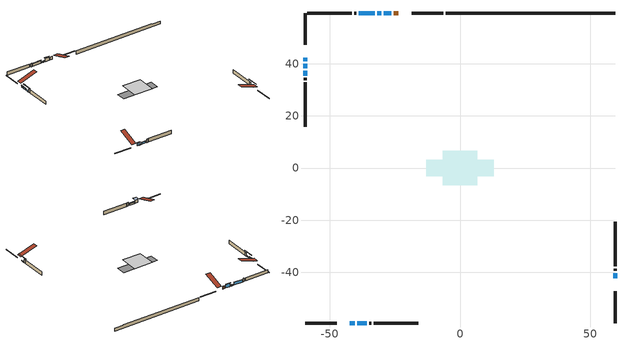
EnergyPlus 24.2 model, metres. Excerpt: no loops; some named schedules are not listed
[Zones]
conditioned space
 floor adiabatic (AdiabaticFloorConstruction): -6.66,-6.66 -6.66,6.66 6.66,6.66 6.66,-6.66 z1.22
 floor foundation (Slab1 construction): -13.01,-3.22 -13.01,3.22 13.01,3.22 13.01,-3.22 z-1.22
 wall outside (RimJoist1 construction): -6.37,59.49 -18.54,59.49 / -59.49,-59.49 -47.31,-59.49 / -59.49,59.49 -59.49,47.31 / 59.49,-59.49 59.49,-47.31 z1.22:1.52
 wall outside (AdiabaticWallConstruction 1): -23.63,59.49 -25.37,59.49 z1.22:3.25
 wall outside (AdiabaticWallConstruction): -26.3,59.49 -29.34,59.49 z1.22:3.66; -42.22,-59.49 -40.39,-59.49 z1.22:3.35; -59.49,42.22 -59.49,41 / -59.49,40.07 -59.49,38.24 z1.22:2.14; 59.49,-42.22 59.49,-40.39 / -59.49,37.32 -59.49,35.48 / -30.27,59.49 -31.8,59.49 z1.22:1.83; -32.73,59.49 -38.82,59.49 z1.22:3.05; -39.46,-59.49 -35.8,-59.49 z1.22:2.44
 wall outside (Wall1 construction): -39.75,59.49 -40.54,59.49 / -34.88,-59.49 -34.09,-59.49 / -59.49,34.56 -59.49,33.77 / 59.49,-39.46 59.49,-38.67 z1.22:3.66
 wall outside (Wall2 construction): -41.47,59.49 -58.56,59.49 / -33.16,-59.49 -16.07,-59.49 / -59.49,32.84 -59.49,15.75 / 59.49,-37.75 59.49,-20.66 z1.22:3.66
 wall foundation (FoundationWall1 construction): -5.44,59.49,-1.22 -5.44,59.49,1.22 52.99,59.49,1.22 52.99,59.49,0.88 59.49,59.49,0.88 59.49,59.49,-1.22
 window (WindowConstruction): -26.3,59.49 -29.34,59.49 z1.22:3.66
 window (WindowConstruction 4): -42.22,-59.49 -40.39,-59.49 z1.22:3.35
 window (WindowConstruction 5): -59.49,42.22 -59.49,41 z1.22:2.13
 window (WindowConstruction 6): -59.49,40.07 -59.49,38.24 z1.22:2.13
 window (WindowConstruction 7): 59.49,-42.22 59.49,-40.39 z1.22:1.83
 window (WindowConstruction 8): -59.49,37.31 -59.49,35.49 z1.22:1.83
 window (WindowConstruction 1): -30.27,59.49 -31.8,59.49 z1.22:1.83
 window (WindowConstruction 2): -32.73,59.49 -38.82,59.49 z1.22:3.05
 window (WindowConstruction 3): -39.46,-59.49 -35.8,-59.49 z1.22:2.44
 door (Door): -23.63,59.49 -25.37,59.49 z1.22:3.25
 ceiling adiabatic (AdiabaticFloorConstruction): 6.66,-6.66 6.66,6.66 -6.66,6.66 -6.66,-6.66 z1.22
 roof outside (Roof1 construction): -22.7,59.49,3.66 -22.7,47.21,7.75 -19.47,47.21,7.75 -19.47,59.49,3.66; -43.15,-59.49,3.66 -43.15,-47.21,7.75 -46.39,-47.21,7.75 -46.39,-59.49,3.66; -59.49,43.15,3.66 -47.21,43.15,7.75 -47.21,46.39,7.75 -59.49,46.39,3.66; 59.49,-43.15,3.66 47.21,-43.15,7.75 47.21,-46.39,7.75 59.49,-46.39,3.66
shading: -29.64,59.49 -26,59.49 -26,59.79 -29.64,59.79 z3.96; -40.09,-59.49 -42.52,-59.49 -42.52,-61.93 -40.09,-61.93 z3.65; -59.49,40.7 -59.49,42.52 -59.79,42.52 -59.79,40.7 z2.43; -59.49,37.94 -59.49,40.37 -59.79,40.37 -59.79,37.94 z2.43; 59.49,-37.34 59.49,-45.27 59.79,-45.27 59.79,-37.34 z4.88; -59.49,32.75 -59.49,40.05 -59.79,40.05 -59.79,32.75 z4.57; -32.1,59.49 -29.97,59.49 -29.97,59.79 -32.1,59.79 z2.13; -39.12,59.49 -32.43,59.49 -32.43,59.79 -39.12,59.79 z3.35; -35.51,-59.49 -39.76,-59.49 -39.76,-59.79 -35.51,-59.79 z2.74
[Building]
Building 1: Terrain=Suburbs
[Site:Location]
Toronto City Centre_ON: Latitude {deg}=43.63; Longitude {deg}=-79.39; Time Zone {hr}=-5; Elevation {m}=77; Keep Site Location Information=Yes
[Site:GroundTemperature:Shallow]
5.01852, 3.26908, 3.12898, 3.95918, 7.29196, 10.6092, 13.4851, 15.3069, 15.4617, 13.9799, 11.1774, 7.9619
[Site:WaterMainsTemperature]
Calculation Method=Schedule; Temperature Schedule=mains temperature schedule
[Material] Roughness=Rough; Thermal Absorptance=0.9
Name | Thickness {m} | Conductivity {W/m-K} | Density {kg/m3} | Specific Heat {J/kg-K} | Solar Absorptance | Visible Absorptance
asphalt or fiberglass shingles | 0.00635 | 0.162714 | 1121.4 | 1465.45 | 0.84 | 0.84
concrete 4.0 in. | 0.1016 | 1.803125 | 2242.8 | 837.4 | 0.7 | 0.7
concrete 8.0 in. | 0.2032 | 1.803125 | 2242.8 | 837.4 | 0.7 | 0.7
door material | 0.04445 | 0.188738 | 512.64 | 1214.23 | 0.7 | 0.7
floor covering | 0.0127 | 0.0433444 | 54.468 | 1339.84 | 0.6 | 0.6
floor rigid ins; wall rigid ins | 0.512978 | 0.029427 | 32.04 | 1214.23 | 0.7 | 0.7
floor stud and cavity | 0.1397 | 1.75129 | 37.0049 | 1207.88 | 0.7 | 0.7
furniture material conditioned space 1 | 0.1524 | 0.115458 | 640.8 | 1214.23 | 0.6 | 0.6
gypsum board | 0.0127 | 0.160291 | 801 | 837.4 | 0.6 | 0.6
osb sheathing 0.5 in. | 0.0127 | 0.115458 | 512.64 | 1214.23 | 0.7 | 0.7
osb sheathing 0.75 in. | 0.01905 | 0.115458 | 512.64 | 1214.23 | 0.7 | 0.7
osb sheathing 2.0 in. | 0.0508 | 0.115458 | 512.64 | 1214.23 | 0.7 | 0.7
rim joist stud and cavity | 0.0508 | 0.747799 | 125.044 | 1163.47 | 0.6 | 0.6
roof stud and cavity | 0.0889 | 3.8783 | 78.34581 | 1123.46 | 0.7 | 0.7
wall stud and cavity | 0.1397 | 0.0879583 | 139.0536 | 1170.24 | 0.7 | 0.7
wall stud and cavity 1 | 0.1397 | 0.0813726 | 139.0536 | 1170.24 | 0.7 | 0.7
wall stud and cavity 2 | 0.0889 | 0.380278 | 52.3479 | 1209.89 | 0.7 | 0.7
wall stud and cavity 3 | 0.0889 | 0.391764 | 83.0341 | 1211.67 | 0.7 | 0.7
wood siding | 0.0254 | 0.102417 | 544.68 | 1172.36 | 0.4 | 0.4
wood siding 1; wood siding 2; wood siding 3 | 0.0254 | 0.102417 | 544.68 | 1172.36 | 0.7 | 0.7
[WindowMaterial:SimpleGlazingSystem]
Name | U-Factor {W/m2-K} | Solar Heat Gain Coefficient
WindowMaterial | 3.296079 | 0.7
WindowMaterial 1 | 3.308 | 0.63
WindowMaterial 2 | 3.24668 | 0.58
WindowMaterial 3 | 3.30119 | 0.67
WindowMaterial 4 | 3.30232 | 0.67
WindowMaterial 5 | 3.30346 | 0.65
WindowMaterial 6 | 3.304596 | 0.64
WindowMaterial 7 | 3.30687 | 0.61
[Construction]
AdiabaticFloorConstruction: floor stud and cavity, floor rigid ins, osb sheathing 0.75 in., floor covering
AdiabaticWallConstruction: wood siding 2, wall rigid ins, wall stud and cavity 2, gypsum board
AdiabaticWallConstruction 1: wood siding 3, wall rigid ins, wall stud and cavity 2, gypsum board
Door: door material
FoundationWall1 construction: concrete 8.0 in.
furniture construction conditioned space 1: furniture material conditioned space 1
PartitionWallConstruction: gypsum board, wall stud and cavity 3, gypsum board
RimJoist1 construction: wood siding 1, osb sheathing 2.0 in., rim joist stud and cavity
Roof1 construction: asphalt or fiberglass shingles, osb sheathing 0.5 in., roof stud and cavity, gypsum board
Slab1 construction: concrete 4.0 in.
Wall1 construction: wood siding, osb sheathing 0.5 in., wall stud and cavity, gypsum board
Wall2 construction: wood siding, osb sheathing 0.5 in., wall stud and cavity 1, gypsum board
WindowConstruction: WindowMaterial
WindowConstruction 1: WindowMaterial 1
WindowConstruction 2: WindowMaterial 2
WindowConstruction 3: WindowMaterial 3
WindowConstruction 4: WindowMaterial 4
WindowConstruction 5: WindowMaterial 5
WindowConstruction 6: WindowMaterial 6
WindowConstruction 7; WindowConstruction 8: WindowMaterial 7
[Zone]
conditioned space: Multiplier=1; Volume {m3}=949.5; Part of Total Floor Area=Yes
[Space]
conditioned space 1: Zone=conditioned space; Volume {m3}=949.5
[SurfaceProperty:ExposedFoundationPerimeter]
Slab1: Exposed Perimeter Calculation Method=TotalExposedPerimeter; Total Exposed Perimeter {m}=64.923
[InternalMass] Zone or ZoneList=conditioned space; Space or SpaceList=conditioned space 1
Name | Construction | Surface Area {m2}
furniture mass conditioned space 1 | furniture construction conditioned space 1 | 138
partition wall mass | PartitionWallConstruction | 345
[Lights]
interior lighting: Zone or ZoneList or Space or SpaceList=conditioned space 1; Schedule=interior lighting schedule; Design Level Calculation Method=LightingLevel; Lighting Level {W}=343.2; Return Air Fraction=0; Fraction Radiant=0.6; Fraction Visible=0.2; Fraction Replaceable=1
[People]
occupants: Zone or ZoneList or Space or SpaceList=conditioned space 1; Number of People Schedule=occupants schedule; Number of People Calculation Method=People; Number of People=3; Fraction Radiant=0.314171; Sensible Heat Fraction=0.56303; Activity Level Schedule=occupants activity schedule; Carbon Dioxide Generation Rate {m3/s-W}=0; Enable ASHRAE 55 Comfort Warnings=No; Mean Radiant Temperature Calculation Type=EnclosureAveraged
[ElectricEquipment] Zone or ZoneList or Space or SpaceList=conditioned space 1; Design Level Calculation Method=EquipmentLevel
Name | Schedule | Design Level {W} | Fraction Latent | Fraction Radiant | Fraction Lost
clothes dryer | clothes dryer schedule | 140.772 | 0.015 | 0.081 | 0.85
clothes washer | clothes washer schedule | 32.1985 | 0.03 | 0.162 | 0.7
cooking range | cooking range schedule | 215.147 | 0.08 | 0.432 | 0.2
dishwasher | dishwasher schedule | 66.8632 | 0.3 | 0.18 | 0.4
fridge | fridge schedule | 72.9452 | 0 | 0.6 | 0
mech vent house fan | mech vent house fan schedule | 0 | 0 | 0 | 1
mech vent house fan cfis | mech vent house fan cfis schedule | 0 | 0 | 0 | 0
misc plug loads | misc plug loads schedule | 494.7 | 0.045 | 0.513 | 0.1
whole house fan | Always On Discrete | 0 | 0 | 0 | 1
[OtherEquipment] Zone or ZoneList or Space or SpaceList=conditioned space 1; Design Level Calculation Method=EquipmentLevel
Name | Fuel Type | Schedule | Design Level {W} | Fraction Latent | Fraction Radiant | Fraction Lost
clothes dryer 1 | Electricity | clothes dryer schedule | 0 | 0.015 | 0.081 | 0.85
cooking range 1 | Electricity | cooking range schedule | 0 | 0.08 | 0.432 | 0.2
general water use latent | None | general water use schedule | 62.594 | 1 | 0 | 0
general water use sensible | None | general water use schedule | -61.6891 | 0 | 0.6 | 0
mech vent house fan latent load | None | Always On Discrete | 0 | 1 | 0 | 0
mech vent house fan sensible load | None | Always On Discrete | 0 | 0 | 0 | 0
water heater energy adjustment1 | Electricity | Always On Discrete | 0.01 | 0 | 0 | 1
[ZoneInfiltration:DesignFlowRate] Zone or ZoneList or Space or SpaceList=conditioned space 1; Schedule=Always On Discrete; Design Flow Rate Calculation Method=Flow/Zone; Design Flow Rate {m3/s}=0
infil flow; natural vent flow; whole house fan flow
[Foundation:Kiva]
Foundation Kiva 1: Initial Indoor Air Temperature {C}=18; Wall Height Above Grade {m}=1.21999; Wall Depth Below Slab {m}=0.2032
[Foundation:Kiva:Settings]
Soil Conductivity {W/m-K}=0.849921; Soil Density {kg/m3}=1842.3; Soil Specific Heat {J/kg-K}=418.7; Ground Solar Absorptivity=0.9; Ground Thermal Absorptivity=0.9; Ground Surface Roughness {m}=0.03; Far-Field Width {m}=40; Deep-Ground Boundary Condition=ZeroFlux; Deep-Ground Depth {m}=40; Minimum Cell Dimension {m}=0.2; Maximum Cell Growth Coefficient=3; Simulation Timestep=Timestep
[Exterior:Lights]
exterior lighting: Schedule=exterior lighting schedule; Design Level {W}=75.6
[Schedule:Day:Interval]
interior lighting schedule day: No, 01:00, 0.108182, 04:00, 0.0901515, 05:00, 0.0991667, 06:00, 0.162273, 07:00, 0.270455, 08:00, 0.342576, 10:00, 0.369621, 11:00, 0.351591, 12:00, 0.333561, 13:00, 0.324545, 14:00, 0.31553, 15:00, 0.333561, 16:00, 0.369621, 17:00, 0.450758, 18:00, 0.585985, 19:00, 0.775303, 20:00, 0.955606, 21:00, 0.991667, 22:00, 0.712197, 23:00, 0.360606, 24:00, 0.162273
interior lighting schedule day 1: No, 01:00, 0.100909, 04:00, 0.0840909, 05:00, 0.0925, 06:00, 0.151364, 07:00, 0.252273, 08:00, 0.319545, 10:00, 0.344773, 11:00, 0.327955, 12:00, 0.311136, 13:00, 0.302727, 14:00, 0.294318, 15:00, 0.311136, 16:00, 0.344773, 17:00, 0.420455, 18:00, 0.546591, 19:00, 0.723182, 20:00, 0.891364, 21:00, 0.925, 22:00, 0.664318, 23:00, 0.336364, 24:00, 0.151364
interior lighting schedule day 2: No, 01:00, 0.0927273, 04:00, 0.0772727, 05:00, 0.085, 06:00, 0.139091, 07:00, 0.231818, 08:00, 0.293636, 10:00, 0.316818, 11:00, 0.301364, 12:00, 0.285909, 13:00, 0.278182, 14:00, 0.270455, 15:00, 0.285909, 16:00, 0.316818, 17:00, 0.386364, 18:00, 0.502273, 19:00, 0.664545, 20:00, 0.819091, 21:00, 0.85, 22:00, 0.610455, 23:00, 0.309091, 24:00, 0.139091
interior lighting schedule day 3: No, 01:00, 0.0845455, 04:00, 0.0704545, 05:00, 0.0775, 06:00, 0.126818, 07:00, 0.211364, 08:00, 0.267727, 10:00, 0.288864, 11:00, 0.274773, 12:00, 0.260682, 13:00, 0.253636, 14:00, 0.246591, 15:00, 0.260682, 16:00, 0.288864, 17:00, 0.352273, 18:00, 0.457955, 19:00, 0.605909, 20:00, 0.746818, 21:00, 0.775, 22:00, 0.556591, 23:00, 0.281818, 24:00, 0.126818
interior lighting schedule day 4: No, 01:00, 0.0763636, 04:00, 0.0636364, 05:00, 0.07, 06:00, 0.114545, 07:00, 0.190909, 08:00, 0.241818, 10:00, 0.260909, 11:00, 0.248182, 12:00, 0.235455, 13:00, 0.229091, 14:00, 0.222727, 15:00, 0.235455, 16:00, 0.260909, 17:00, 0.318182, 18:00, 0.413636, 19:00, 0.547273, 20:00, 0.674545, 21:00, 0.7, 22:00, 0.502727, 23:00, 0.254545, 24:00, 0.114545
interior lighting schedule day 5: No, 01:00, 0.0727273, 04:00, 0.0606061, 05:00, 0.0666667, 06:00, 0.109091, 07:00, 0.181818, 08:00, 0.230303, 10:00, 0.248485, 11:00, 0.236364, 12:00, 0.224242, 13:00, 0.218182, 14:00, 0.212121, 15:00, 0.224242, 16:00, 0.248485, 17:00, 0.30303, 18:00, 0.393939, 19:00, 0.521212, 20:00, 0.642424, 21:00, 0.666667, 22:00, 0.478788, 23:00, 0.242424, 24:00, 0.109091
interior lighting schedule default day: No, 24:00, 0
[Schedule:Week:Daily]
interior lighting schedule Week Rule - Jan1-Jan27: interior lighting schedule day, interior lighting schedule day, interior lighting schedule day, interior lighting schedule day, interior lighting schedule day, interior lighting schedule day, interior lighting schedule day, interior lighting schedule default day, interior lighting schedule default day, interior lighting schedule default day, interior lighting schedule default day, interior lighting schedule default day
interior lighting schedule Week Rule - Jan28-Feb3: interior lighting schedule day, interior lighting schedule day, interior lighting schedule day, interior lighting schedule day, interior lighting schedule day 1, interior lighting schedule day 1, interior lighting schedule day 1, interior lighting schedule default day, interior lighting schedule default day, interior lighting schedule default day, interior lighting schedule default day, interior lighting schedule default day
interior lighting schedule Week Rule - Feb4-Feb24: interior lighting schedule day 1, interior lighting schedule day 1, interior lighting schedule day 1, interior lighting schedule day 1, interior lighting schedule day 1, interior lighting schedule day 1, interior lighting schedule day 1, interior lighting schedule default day, interior lighting schedule default day, interior lighting schedule default day, interior lighting schedule default day, interior lighting schedule default day
interior lighting schedule Week Rule - Feb25-Mar3: interior lighting schedule day 1, interior lighting schedule day 1, interior lighting schedule day 1, interior lighting schedule day 1, interior lighting schedule day 2, interior lighting schedule day 2, interior lighting schedule day 2, interior lighting schedule default day, interior lighting schedule default day, interior lighting schedule default day, interior lighting schedule default day, interior lighting schedule default day
interior lighting schedule Week Rule - Mar4-Mar31: interior lighting schedule day 2, interior lighting schedule day 2, interior lighting schedule day 2, interior lighting schedule day 2, interior lighting schedule day 2, interior lighting schedule day 2, interior lighting schedule day 2, interior lighting schedule default day, interior lighting schedule default day, interior lighting schedule default day, interior lighting schedule default day, interior lighting schedule default day
interior lighting schedule Week Rule - Apr1-Apr28: interior lighting schedule day 3, interior lighting schedule day 3, interior lighting schedule day 3, interior lighting schedule day 3, interior lighting schedule day 3, interior lighting schedule day 3, interior lighting schedule day 3, interior lighting schedule default day, interior lighting schedule default day, interior lighting schedule default day, interior lighting schedule default day, interior lighting schedule default day
interior lighting schedule Week Rule - Apr29-May5: interior lighting schedule day 3, interior lighting schedule day 3, interior lighting schedule day 4, interior lighting schedule day 4, interior lighting schedule day 4, interior lighting schedule day 4, interior lighting schedule day 4, interior lighting schedule default day, interior lighting schedule default day, interior lighting schedule default day, interior lighting schedule default day, interior lighting schedule default day
interior lighting schedule Week Rule - May6-May26: interior lighting schedule day 4, interior lighting schedule day 4, interior lighting schedule day 4, interior lighting schedule day 4, interior lighting schedule day 4, interior lighting schedule day 4, interior lighting schedule day 4, interior lighting schedule default day, interior lighting schedule default day, interior lighting schedule default day, interior lighting schedule default day, interior lighting schedule default day
interior lighting schedule Week Rule - May27-Jun2: interior lighting schedule day 4, interior lighting schedule day 4, interior lighting schedule day 4, interior lighting schedule day 4, interior lighting schedule day 4, interior lighting schedule day 5, interior lighting schedule day 5, interior lighting schedule default day, interior lighting schedule default day, interior lighting schedule default day, interior lighting schedule default day, interior lighting schedule default day
interior lighting schedule Week Rule - Jun3-Jun30: interior lighting schedule day 5, interior lighting schedule day 5, interior lighting schedule day 5, interior lighting schedule day 5, interior lighting schedule day 5, interior lighting schedule day 5, interior lighting schedule day 5, interior lighting schedule default day, interior lighting schedule default day, interior lighting schedule default day, interior lighting schedule default day, interior lighting schedule default day
interior lighting schedule Week Rule - Jul1-Jul28: interior lighting schedule day 6, interior lighting schedule day 6, interior lighting schedule day 6, interior lighting schedule day 6, interior lighting schedule day 6, interior lighting schedule day 6, interior lighting schedule day 6, interior lighting schedule default day, interior lighting schedule default day, interior lighting schedule default day, interior lighting schedule default day, interior lighting schedule default day
interior lighting schedule Week Rule - Jul29-Aug4: interior lighting schedule day 6, interior lighting schedule day 6, interior lighting schedule day 6, interior lighting schedule day 7, interior lighting schedule day 7, interior lighting schedule day 7, interior lighting schedule day 7, interior lighting schedule default day, interior lighting schedule default day, interior lighting schedule default day, interior lighting schedule default day, interior lighting schedule default day
interior lighting schedule Week Rule - Aug5-Aug25: interior lighting schedule day 7, interior lighting schedule day 7, interior lighting schedule day 7, interior lighting schedule day 7, interior lighting schedule day 7, interior lighting schedule day 7, interior lighting schedule day 7, interior lighting schedule default day, interior lighting schedule default day, interior lighting schedule default day, interior lighting schedule default day, interior lighting schedule default day
interior lighting schedule Week Rule - Aug26-Sep1: interior lighting schedule day 7, interior lighting schedule day 7, interior lighting schedule day 7, interior lighting schedule day 7, interior lighting schedule day 7, interior lighting schedule day 7, interior lighting schedule day 8, interior lighting schedule default day, interior lighting schedule default day, interior lighting schedule default day, interior lighting schedule default day, interior lighting schedule default day
interior lighting schedule Week Rule - Sep2-Sep29: interior lighting schedule day 8, interior lighting schedule day 8, interior lighting schedule day 8, interior lighting schedule day 8, interior lighting schedule day 8, interior lighting schedule day 8, interior lighting schedule day 8, interior lighting schedule default day, interior lighting schedule default day, interior lighting schedule default day, interior lighting schedule default day, interior lighting schedule default day
interior lighting schedule Week Rule - Sep30-Oct6: interior lighting schedule day 8, interior lighting schedule day 9, interior lighting schedule day 9, interior lighting schedule day 9, interior lighting schedule day 9, interior lighting schedule day 9, interior lighting schedule day 9, interior lighting schedule default day, interior lighting schedule default day, interior lighting schedule default day, interior lighting schedule default day, interior lighting schedule default day
interior lighting schedule Week Rule - Oct7-Oct27: interior lighting schedule day 9, interior lighting schedule day 9, interior lighting schedule day 9, interior lighting schedule day 9, interior lighting schedule day 9, interior lighting schedule day 9, interior lighting schedule day 9, interior lighting schedule default day, interior lighting schedule default day, interior lighting schedule default day, interior lighting schedule default day, interior lighting schedule default day
interior lighting schedule Week Rule - Oct28-Nov3: interior lighting schedule day 9, interior lighting schedule day 9, interior lighting schedule day 9, interior lighting schedule day 9, interior lighting schedule day 10, interior lighting schedule day 10, interior lighting schedule day 10, interior lighting schedule default day, interior lighting schedule default day, interior lighting schedule default day, interior lighting schedule default day, interior lighting schedule default day
interior lighting schedule Week Rule - Nov4-Nov24: interior lighting schedule day 10, interior lighting schedule day 10, interior lighting schedule day 10, interior lighting schedule day 10, interior lighting schedule day 10, interior lighting schedule day 10, interior lighting schedule day 10, interior lighting schedule default day, interior lighting schedule default day, interior lighting schedule default day, interior lighting schedule default day, interior lighting schedule default day
interior lighting schedule Week Rule - Nov25-Dec1: interior lighting schedule day 10, interior lighting schedule day 10, interior lighting schedule day 10, interior lighting schedule day 10, interior lighting schedule day 10, interior lighting schedule day 10, interior lighting schedule day 11, interior lighting schedule default day, interior lighting schedule default day, interior lighting schedule default day, interior lighting schedule default day, interior lighting schedule default day
interior lighting schedule Week Rule - Dec2-Dec31: interior lighting schedule day 11, interior lighting schedule day 11, interior lighting schedule day 11, interior lighting schedule day 11, interior lighting schedule day 11, interior lighting schedule day 11, interior lighting schedule day 11, interior lighting schedule default day, interior lighting schedule default day, interior lighting schedule default day, interior lighting schedule default day, interior lighting schedule default day
occupants schedule Week Rule - Jan1-Dec31: occupants schedule day, occupants schedule day, occupants schedule day, occupants schedule day, occupants schedule day, occupants schedule day, occupants schedule day, occupants schedule default day, occupants schedule default day, occupants schedule default day, occupants schedule default day, occupants schedule default day
clothes dryer schedule Week Rule - Jan1-Dec31: clothes dryer schedule day, clothes dryer schedule day, clothes dryer schedule day, clothes dryer schedule day, clothes dryer schedule day, clothes dryer schedule day, clothes dryer schedule day, clothes dryer schedule default day, clothes dryer schedule default day, clothes dryer schedule default day, clothes dryer schedule default day, clothes dryer schedule default day
clothes washer schedule Week Rule - Jan1-Dec31: clothes washer schedule day, clothes washer schedule day, clothes washer schedule day, clothes washer schedule day, clothes washer schedule day, clothes washer schedule day, clothes washer schedule day, clothes washer schedule default day, clothes washer schedule default day, clothes washer schedule default day, clothes washer schedule default day, clothes washer schedule default day
cooking range schedule Week Rule - Jan1-Dec31: cooking range schedule day, cooking range schedule day, cooking range schedule day, cooking range schedule day, cooking range schedule day, cooking range schedule day, cooking range schedule day, cooking range schedule default day, cooking range schedule default day, cooking range schedule default day, cooking range schedule default day, cooking range schedule default day
dishwasher schedule Week Rule - Jan1-Dec31: dishwasher schedule day, dishwasher schedule day, dishwasher schedule day, dishwasher schedule day, dishwasher schedule day, dishwasher schedule day, dishwasher schedule day, dishwasher schedule default day, dishwasher schedule default day, dishwasher schedule default day, dishwasher schedule default day, dishwasher schedule default day
misc plug loads schedule Week Rule - Jan1-Dec31: misc plug loads schedule day, misc plug loads schedule day, misc plug loads schedule day, misc plug loads schedule day, misc plug loads schedule day, misc plug loads schedule day, misc plug loads schedule day, misc plug loads schedule default day, misc plug loads schedule default day, misc plug loads schedule default day, misc plug loads schedule default day, misc plug loads schedule default day
general water use schedule Week Rule - Jan1-Dec31: general water use schedule day, general water use schedule day, general water use schedule day, general water use schedule day, general water use schedule day, general water use schedule day, general water use schedule day, general water use schedule default day, general water use schedule default day, general water use schedule default day, general water use schedule default day, general water use schedule default day
exterior lighting schedule Week Rule - Jan1-Jan27: exterior lighting schedule day, exterior lighting schedule day, exterior lighting schedule day, exterior lighting schedule day, exterior lighting schedule day, exterior lighting schedule day, exterior lighting schedule day, exterior lighting schedule default day, exterior lighting schedule default day, exterior lighting schedule default day, exterior lighting schedule default day, exterior lighting schedule default day
exterior lighting schedule Week Rule - Jan28-Feb3: exterior lighting schedule day, exterior lighting schedule day, exterior lighting schedule day, exterior lighting schedule day, exterior lighting schedule day 1, exterior lighting schedule day 1, exterior lighting schedule day 1, exterior lighting schedule default day, exterior lighting schedule default day, exterior lighting schedule default day, exterior lighting schedule default day, exterior lighting schedule default day
exterior lighting schedule Week Rule - Feb4-Feb24: exterior lighting schedule day 1, exterior lighting schedule day 1, exterior lighting schedule day 1, exterior lighting schedule day 1, exterior lighting schedule day 1, exterior lighting schedule day 1, exterior lighting schedule day 1, exterior lighting schedule default day, exterior lighting schedule default day, exterior lighting schedule default day, exterior lighting schedule default day, exterior lighting schedule default day
exterior lighting schedule Week Rule - Feb25-Mar3: exterior lighting schedule day 1, exterior lighting schedule day 1, exterior lighting schedule day 1, exterior lighting schedule day 1, exterior lighting schedule day 2, exterior lighting schedule day 2, exterior lighting schedule day 2, exterior lighting schedule default day, exterior lighting schedule default day, exterior lighting schedule default day, exterior lighting schedule default day, exterior lighting schedule default day
exterior lighting schedule Week Rule - Mar4-Mar31: exterior lighting schedule day 2, exterior lighting schedule day 2, exterior lighting schedule day 2, exterior lighting schedule day 2, exterior lighting schedule day 2, exterior lighting schedule day 2, exterior lighting schedule day 2, exterior lighting schedule default day, exterior lighting schedule default day, exterior lighting schedule default day, exterior lighting schedule default day, exterior lighting schedule default day
exterior lighting schedule Week Rule - Apr1-Apr28: exterior lighting schedule day 3, exterior lighting schedule day 3, exterior lighting schedule day 3, exterior lighting schedule day 3, exterior lighting schedule day 3, exterior lighting schedule day 3, exterior lighting schedule day 3, exterior lighting schedule default day, exterior lighting schedule default day, exterior lighting schedule default day, exterior lighting schedule default day, exterior lighting schedule default day
exterior lighting schedule Week Rule - Apr29-May5: exterior lighting schedule day 3, exterior lighting schedule day 3, exterior lighting schedule day 4, exterior lighting schedule day 4, exterior lighting schedule day 4, exterior lighting schedule day 4, exterior lighting schedule day 4, exterior lighting schedule default day, exterior lighting schedule default day, exterior lighting schedule default day, exterior lighting schedule default day, exterior lighting schedule default day
exterior lighting schedule Week Rule - May6-May26: exterior lighting schedule day 4, exterior lighting schedule day 4, exterior lighting schedule day 4, exterior lighting schedule day 4, exterior lighting schedule day 4, exterior lighting schedule day 4, exterior lighting schedule day 4, exterior lighting schedule default day, exterior lighting schedule default day, exterior lighting schedule default day, exterior lighting schedule default day, exterior lighting schedule default day
exterior lighting schedule Week Rule - May27-Jun2: exterior lighting schedule day 4, exterior lighting schedule day 4, exterior lighting schedule day 4, exterior lighting schedule day 4, exterior lighting schedule day 4, exterior lighting schedule day 5, exterior lighting schedule day 5, exterior lighting schedule default day, exterior lighting schedule default day, exterior lighting schedule default day, exterior lighting schedule default day, exterior lighting schedule default day
exterior lighting schedule Week Rule - Jun3-Jun30: exterior lighting schedule day 5, exterior lighting schedule day 5, exterior lighting schedule day 5, exterior lighting schedule day 5, exterior lighting schedule day 5, exterior lighting schedule day 5, exterior lighting schedule day 5, exterior lighting schedule default day, exterior lighting schedule default day, exterior lighting schedule default day, exterior lighting schedule default day, exterior lighting schedule default day
exterior lighting schedule Week Rule - Jul1-Jul28: exterior lighting schedule day 6, exterior lighting schedule day 6, exterior lighting schedule day 6, exterior lighting schedule day 6, exterior lighting schedule day 6, exterior lighting schedule day 6, exterior lighting schedule day 6, exterior lighting schedule default day, exterior lighting schedule default day, exterior lighting schedule default day, exterior lighting schedule default day, exterior lighting schedule default day
exterior lighting schedule Week Rule - Jul29-Aug4: exterior lighting schedule day 6, exterior lighting schedule day 6, exterior lighting schedule day 6, exterior lighting schedule day 7, exterior lighting schedule day 7, exterior lighting schedule day 7, exterior lighting schedule day 7, exterior lighting schedule default day, exterior lighting schedule default day, exterior lighting schedule default day, exterior lighting schedule default day, exterior lighting schedule default day
exterior lighting schedule Week Rule - Aug5-Aug25: exterior lighting schedule day 7, exterior lighting schedule day 7, exterior lighting schedule day 7, exterior lighting schedule day 7, exterior lighting schedule day 7, exterior lighting schedule day 7, exterior lighting schedule day 7, exterior lighting schedule default day, exterior lighting schedule default day, exterior lighting schedule default day, exterior lighting schedule default day, exterior lighting schedule default day
exterior lighting schedule Week Rule - Aug26-Sep1: exterior lighting schedule day 7, exterior lighting schedule day 7, exterior lighting schedule day 7, exterior lighting schedule day 7, exterior lighting schedule day 7, exterior lighting schedule day 7, exterior lighting schedule day 8, exterior lighting schedule default day, exterior lighting schedule default day, exterior lighting schedule default day, exterior lighting schedule default day, exterior lighting schedule default day
exterior lighting schedule Week Rule - Sep2-Sep29: exterior lighting schedule day 8, exterior lighting schedule day 8, exterior lighting schedule day 8, exterior lighting schedule day 8, exterior lighting schedule day 8, exterior lighting schedule day 8, exterior lighting schedule day 8, exterior lighting schedule default day, exterior lighting schedule default day, exterior lighting schedule default day, exterior lighting schedule default day, exterior lighting schedule default day
exterior lighting schedule Week Rule - Sep30-Oct6: exterior lighting schedule day 8, exterior lighting schedule day 9, exterior lighting schedule day 9, exterior lighting schedule day 9, exterior lighting schedule day 9, exterior lighting schedule day 9, exterior lighting schedule day 9, exterior lighting schedule default day, exterior lighting schedule default day, exterior lighting schedule default day, exterior lighting schedule default day, exterior lighting schedule default day
exterior lighting schedule Week Rule - Oct7-Oct27: exterior lighting schedule day 9, exterior lighting schedule day 9, exterior lighting schedule day 9, exterior lighting schedule day 9, exterior lighting schedule day 9, exterior lighting schedule day 9, exterior lighting schedule day 9, exterior lighting schedule default day, exterior lighting schedule default day, exterior lighting schedule default day, exterior lighting schedule default day, exterior lighting schedule default day
exterior lighting schedule Week Rule - Oct28-Nov3: exterior lighting schedule day 9, exterior lighting schedule day 9, exterior lighting schedule day 9, exterior lighting schedule day 9, exterior lighting schedule day 10, exterior lighting schedule day 10, exterior lighting schedule day 10, exterior lighting schedule default day, exterior lighting schedule default day, exterior lighting schedule default day, exterior lighting schedule default day, exterior lighting schedule default day
exterior lighting schedule Week Rule - Nov4-Nov24: exterior lighting schedule day 10, exterior lighting schedule day 10, exterior lighting schedule day 10, exterior lighting schedule day 10, exterior lighting schedule day 10, exterior lighting schedule day 10, exterior lighting schedule day 10, exterior lighting schedule default day, exterior lighting schedule default day, exterior lighting schedule default day, exterior lighting schedule default day, exterior lighting schedule default day
exterior lighting schedule Week Rule - Nov25-Dec1: exterior lighting schedule day 10, exterior lighting schedule day 10, exterior lighting schedule day 10, exterior lighting schedule day 10, exterior lighting schedule day 10, exterior lighting schedule day 10, exterior lighting schedule day 11, exterior lighting schedule default day, exterior lighting schedule default day, exterior lighting schedule default day, exterior lighting schedule default day, exterior lighting schedule default day
exterior lighting schedule Week Rule - Dec2-Dec31: exterior lighting schedule day 11, exterior lighting schedule day 11, exterior lighting schedule day 11, exterior lighting schedule day 11, exterior lighting schedule day 11, exterior lighting schedule day 11, exterior lighting schedule day 11, exterior lighting schedule default day, exterior lighting schedule default day, exterior lighting schedule default day, exterior lighting schedule default day, exterior lighting schedule default day
[Schedule:Year]
interior lighting schedule: interior lighting schedule Week Rule - Jan1-Jan27, 1, 1, 1, 27, interior lighting schedule Week Rule - Jan28-Feb3, 1, 28, 2, 3, interior lighting schedule Week Rule - Feb4-Feb24, 2, 4, 2, 24, interior lighting schedule Week Rule - Feb25-Mar3, 2, 25, 3, 3, interior lighting schedule Week Rule - Mar4-Mar31, 3, 4, 3, 31, interior lighting schedule Week Rule - Apr1-Apr28, 4, 1, 4, 28, interior lighting schedule Week Rule - Apr29-May5, 4, 29, 5, 5, interior lighting schedule Week Rule - May6-May26, 5, 6, 5, 26, interior lighting schedule Week Rule - May27-Jun2, 5, 27, 6, 2, interior lighting schedule Week Rule - Jun3-Jun30, 6, 3, 6, 30, interior lighting schedule Week Rule - Jul1-Jul28, 7, 1, 7, 28, interior lighting schedule Week Rule - Jul29-Aug4, 7, 29, 8, 4, interior lighting schedule Week Rule - Aug5-Aug25, 8, 5, 8, 25, interior lighting schedule Week Rule - Aug26-Sep1, 8, 26, 9, 1, interior lighting schedule Week Rule - Sep2-Sep29, 9, 2, 9, 29, interior lighting schedule Week Rule - Sep30-Oct6, 9, 30, 10, 6, interior lighting schedule Week Rule - Oct7-Oct27, 10, 7, 10, 27, interior lighting schedule Week Rule - Oct28-Nov3, 10, 28, 11, 3, interior lighting schedule Week Rule - Nov4-Nov24, 11, 4, 11, 24, interior lighting schedule Week Rule - Nov25-Dec1, 11, 25, 12, 1, interior lighting schedule Week Rule - Dec2-Dec31, 12, 2, 12, 31
occupants schedule: occupants schedule Week Rule - Jan1-Dec31, 1, 1, 12, 31
clothes dryer schedule: clothes dryer schedule Week Rule - Jan1-Dec31, 1, 1, 12, 31
clothes washer schedule: clothes washer schedule Week Rule - Jan1-Dec31, 1, 1, 12, 31
cooking range schedule: cooking range schedule Week Rule - Jan1-Dec31, 1, 1, 12, 31
dishwasher schedule: dishwasher schedule Week Rule - Jan1-Dec31, 1, 1, 12, 31
misc plug loads schedule: misc plug loads schedule Week Rule - Jan1-Dec31, 1, 1, 12, 31
general water use schedule: general water use schedule Week Rule - Jan1-Dec31, 1, 1, 12, 31
exterior lighting schedule: exterior lighting schedule Week Rule - Jan1-Jan27, 1, 1, 1, 27, exterior lighting schedule Week Rule - Jan28-Feb3, 1, 28, 2, 3, exterior lighting schedule Week Rule - Feb4-Feb24, 2, 4, 2, 24, exterior lighting schedule Week Rule - Feb25-Mar3, 2, 25, 3, 3, exterior lighting schedule Week Rule - Mar4-Mar31, 3, 4, 3, 31, exterior lighting schedule Week Rule - Apr1-Apr28, 4, 1, 4, 28, exterior lighting schedule Week Rule - Apr29-May5, 4, 29, 5, 5, exterior lighting schedule Week Rule - May6-May26, 5, 6, 5, 26, exterior lighting schedule Week Rule - May27-Jun2, 5, 27, 6, 2, exterior lighting schedule Week Rule - Jun3-Jun30, 6, 3, 6, 30, exterior lighting schedule Week Rule - Jul1-Jul28, 7, 1, 7, 28, exterior lighting schedule Week Rule - Jul29-Aug4, 7, 29, 8, 4, exterior lighting schedule Week Rule - Aug5-Aug25, 8, 5, 8, 25, exterior lighting schedule Week Rule - Aug26-Sep1, 8, 26, 9, 1, exterior lighting schedule Week Rule - Sep2-Sep29, 9, 2, 9, 29, exterior lighting schedule Week Rule - Sep30-Oct6, 9, 30, 10, 6, exterior lighting schedule Week Rule - Oct7-Oct27, 10, 7, 10, 27, exterior lighting schedule Week Rule - Oct28-Nov3, 10, 28, 11, 3, exterior lighting schedule Week Rule - Nov4-Nov24, 11, 4, 11, 24, exterior lighting schedule Week Rule - Nov25-Dec1, 11, 25, 12, 1, exterior lighting schedule Week Rule - Dec2-Dec31, 12, 2, 12, 31
[Schedule:Constant]
Name | Hourly Value
occupants activity schedule | 117.228
fridge schedule | 0
mech vent house fan schedule; mech vent house fan cfis schedule; Always On Discrete | 1
[Schedule:Compact]
mains temperature schedule: Through: 01/01, For: AllDays, Until: 24:00, 8.80333, Through: 01/02, For: AllDays, Until: 24:00, 8.74333, Through: 01/03, For: AllDays, Until: 24:00, 8.68389, Through: 01/04, For: AllDays, Until: 24:00, 8.62611, Through: 01/05, For: AllDays, Until: 24:00, 8.56944, Through: 01/06, For: AllDays, Until: 24:00, 8.51389, Through: 01/07, For: AllDays, Until: 24:00, 8.45944, Through: 01/08, For: AllDays, Until: 24:00, 8.40611, Through: 01/09, For: AllDays, Until: 24:00, 8.35389, Through: 01/10, For: AllDays, Until: 24:00, 8.30278, Through: 01/11, For: AllDays, Until: 24:00, 8.25333, Through: 01/12, For: AllDays, Until: 24:00, 8.205, Through: 01/13, For: AllDays, Until: 24:00, 8.15778, Through: 01/14, For: AllDays, Until: 24:00, 8.11222, Through: 01/15, For: AllDays, Until: 24:00, 8.06778, Through: 01/16, For: AllDays, Until: 24:00, 8.02444, Through: 01/17, For: AllDays, Until: 24:00, 7.98222, Through: 01/18, For: AllDays, Until: 24:00, 7.94167, Through: 01/19, For: AllDays, Until: 24:00, 7.90222, Through: 01/20, For: AllDays, Until: 24:00, 7.86444, Through: 01/21, For: AllDays, Until: 24:00, 7.82778, Through: 01/22, For: AllDays, Until: 24:00, 7.79278, Through: 01/23, For: AllDays, Until: 24:00, 7.75889, Through: 01/24, For: AllDays, Until: 24:00, 7.72667, Through: 01/25, For: AllDays, Until: 24:00, 7.69556, Through: 01/26, For: AllDays, Until: 24:00, 7.66611, Through: 01/27, For: AllDays, Until: 24:00, 7.63778, Through: 01/28, For: AllDays, Until: 24:00, 7.61111, Through: 01/29, For: AllDays, Until: 24:00, 7.58556, Through: 01/30, For: AllDays, Until: 24:00, 7.56167, Through: 01/31, For: AllDays, Until: 24:00, 7.53944, Through: 02/01, For: AllDays, Until: 24:00, 7.51833, Through: 02/02, For: AllDays, Until: 24:00, 7.49889, Through: 02/03, For: AllDays, Until: 24:00, 7.48111, Through: 02/04, For: AllDays, Until: 24:00, 7.46444, Through: 02/05, For: AllDays, Until: 24:00, 7.44944, Through: 02/06, For: AllDays, Until: 24:00, 7.43556, Through: 02/07, For: AllDays, Until: 24:00, 7.42333, Through: 02/08, For: AllDays, Until: 24:00, 7.41278, Through: 02/09, For: AllDays, Until: 24:00, 7.40389, Through: 02/10, For: AllDays, Until: 24:00, 7.39611, Through: 02/11, For: AllDays, Until: 24:00, 7.39, Through: 02/12, For: AllDays, Until: 24:00, 7.38556, Through: 02/13, For: AllDays, Until: 24:00, 7.38222, Through: 02/14, For: AllDays, Until: 24:00, 7.38056, Through: 02/15, For: AllDays, Until: 24:00, 7.38056, Through: 02/16, For: AllDays, Until: 24:00, 7.38222, Through: 02/17, For: AllDays, Until: 24:00, 7.385, Through: 02/18, For: AllDays, Until: 24:00, 7.38944, Through: 02/19, For: AllDays, Until: 24:00, 7.395, Through: 02/20, For: AllDays, Until: 24:00, 7.40278, Through: 02/21, For: AllDays, Until: 24:00, 7.41167, Through: 02/22, For: AllDays, Until: 24:00, 7.42222, Through: 02/23, For: AllDays, Until: 24:00, 7.43389, Through: 02/24, For: AllDays, Until: 24:00, 7.44722, Through: 02/25, For: AllDays, Until: 24:00, 7.46222, Through: 02/26, For: AllDays, Until: 24:00, 7.47833, Through: 02/27, For: AllDays, Until: 24:00, 7.49611, Through: 02/28, For: AllDays, Until: 24:00, 7.51556, Through: 03/01, For: AllDays, Until: 24:00, 7.53667, Through: 03/02, For: AllDays, Until: 24:00, 7.55889, Through: 03/03, For: AllDays, Until: 24:00, 7.58222, Through: 03/04, For: AllDays, Until: 24:00, 7.60722, Through: 03/05, For: AllDays, Until: 24:00, 7.63389, Through: 03/06, For: AllDays, Until: 24:00, 7.66222, Through: 03/07, For: AllDays, Until: 24:00, 7.69111, Through: 03/08, For: AllDays, Until: 24:00, 7.72222, Through: 03/09, For: AllDays, Until: 24:00, 7.75444, Through: 03/10, For: AllDays, Until: 24:00, 7.78778, Through: 03/11, For: AllDays, Until: 24:00, 7.82278, Through: 03/12, For: AllDays, Until: 24:00, 7.85944, Through: 03/13, For: AllDays, Until: 24:00, 7.89722, Through: 03/14, For: AllDays, Until: 24:00, 7.93611, Through: 03/15, For: AllDays, Until: 24:00, 7.97667, Through: 03/16, For: AllDays, Until: 24:00, 8.01833, Through: 03/17, For: AllDays, Until: 24:00, 8.06167, Through: 03/18, For: AllDays, Until: 24:00, 8.10611, Through: 03/19, For: AllDays, Until: 24:00, 8.15167, Through: 03/20, For: AllDays, Until: 24:00, 8.19833, Through: 03/21, For: AllDays, Until: 24:00, 8.24667, Through: 03/22, For: AllDays, Until: 24:00, 8.29611, Through: 03/23, For: AllDays, Until: 24:00, 8.34667, Through: 03/24, For: AllDays, Until: 24:00, 8.39889, Through: 03/25, For: AllDays, Until: 24:00, 8.45167, Through: 03/26, For: AllDays, Until: 24:00, 8.50611, Through: 03/27, For: AllDays, Until: 24:00, 8.56167, Through: 03/28, For: AllDays, Until: 24:00, 8.61833, Through: 03/29, For: AllDays, Until: 24:00, 8.67611, Through: 03/30, For: AllDays, Until: 24:00, 8.735, Through: 03/31, For: AllDays, Until: 24:00, 8.795, Through: 04/01, For: AllDays, Until: 24:00, 8.85611, Through: 04/02, For: AllDays, Until: 24:00, 8.91833, Through: 04/03, For: AllDays, Until: 24:00, 8.98167, Through: 04/04, For: AllDays, Until: 24:00, 9.04556, Through: 04/05, For: AllDays, Until: 24:00, 9.11111, Through: 04/06, For: AllDays, Until: 24:00, 9.17722, Through: 04/07, For: AllDays, Until: 24:00, 9.24444, Through: 04/08, For: AllDays, Until: 24:00, 9.31222, Through: 04/09, For: AllDays, Until: 24:00, 9.38167, Through: 04/10, For: AllDays, Until: 24:00, 9.45167, Through: 04/11, For: AllDays, Until: 24:00, 9.52222, Through: 04/12, For: AllDays, Until: 24:00, 9.59444, Through: 04/13, For: AllDays, Until: 24:00, 9.66667, Through: 04/14, For: AllDays, Until: 24:00, 9.74, Through: 04/15, For: AllDays, Until: 24:00, 9.81444, Through: 04/16, For: AllDays, Until: 24:00, 9.88944, Through: 04/17, For: AllDays, Until: 24:00, 9.96556, Through: 04/18, For: AllDays, Until: 24:00, 10.0417, Through: 04/19, For: AllDays, Until: 24:00, 10.1189, Through: 04/20, For: AllDays, Until: 24:00, 10.1972, Through: 04/21, For: AllDays, Until: 24:00, 10.2756, Through: 04/22, For: AllDays, Until: 24:00, 10.355, Through: 04/23, For: AllDays, Until: 24:00, 10.435, Through: 04/24, For: AllDays, Until: 24:00, 10.515, Through: 04/25, For: AllDays, Until: 24:00, 10.5961, Through: 04/26, For: AllDays, Until: 24:00, 10.6778, Through: 04/27, For: AllDays, Until: 24:00, 10.76, Through: 04/28, For: AllDays, Until: 24:00, 10.8428, Through: 04/29, For: AllDays, Until: 24:00, 10.9261, Through: 04/30, For: AllDays, Until: 24:00, 11.0094, Through: 05/01, For: AllDays, Until: 24:00, 11.0933, Through: 05/02, For: AllDays, Until: 24:00, 11.1778, Through: 05/03, For: AllDays, Until: 24:00, 11.2628, Through: 05/04, For: AllDays, Until: 24:00, 11.3478, Through: 05/05, For: AllDays, Until: 24:00, 11.4333, Through: 05/06, For: AllDays, Until: 24:00, 11.5189, Through: 05/07, For: AllDays, Until: 24:00, 11.605, Through: 05/08, For: AllDays, Until: 24:00, 11.6917, Through: 05/09, For: AllDays, Until: 24:00, 11.7778, Through: 05/10, For: AllDays, Until: 24:00, 11.865, Through: 05/11, For: AllDays, Until: 24:00, 11.9517, Through: 05/12, For: AllDays, Until: 24:00, 12.0389, Through: 05/13, For: AllDays, Until: 24:00, 12.1261, Through: 05/14, For: AllDays, Until: 24:00, 12.2133, Through: 05/15, For: AllDays, Until: 24:00, 12.3006, Through: 05/16, For: AllDays, Until: 24:00, 12.3883, Through: 05/17, For: AllDays, Until: 24:00, 12.4756, Through: 05/18, For: AllDays, Until: 24:00, 12.5628, Through: 05/19, For: AllDays, Until: 24:00, 12.6506, Through: 05/20, For: AllDays, Until: 24:00, 12.7378, Through: 05/21, For: AllDays, Until: 24:00, 12.825, Through: 05/22, For: AllDays, Until: 24:00, 12.9122, Through: 05/23, For: AllDays, Until: 24:00, 12.9994, Through: 05/24, For: AllDays, Until: 24:00, 13.0861, Through: 05/25, For: AllDays, Until: 24:00, 13.1728, Through: 05/26, For: AllDays, Until: 24:00, 13.2594, Through: 05/27, For: AllDays, Until: 24:00, 13.3456, Through: 05/28, For: AllDays, Until: 24:00, 13.4317, Through: 05/29, For: AllDays, Until: 24:00, 13.5172, Through: 05/30, For: AllDays, Until: 24:00, 13.6028, Through: 05/31, For: AllDays, Until: 24:00, 13.6878, Through: 06/01, For: AllDays, Until: 24:00, 13.7722, Through: 06/02, For: AllDays, Until: 24:00, 13.8567, Through: 06/03, For: AllDays, Until: 24:00, 13.9406, Through: 06/04, For: AllDays, Until: 24:00, 14.0239, Through: 06/05, For: AllDays, Until: 24:00, 14.1067, Through: 06/06, For: AllDays, Until: 24:00, 14.1894, Through: 06/07, For: AllDays, Until: 24:00, 14.2711, Through: 06/08, For: AllDays, Until: 24:00, 14.3528, Through: 06/09, For: AllDays, Until: 24:00, 14.4339, Through: 06/10, For: AllDays, Until: 24:00, 14.5139, Through: 06/11, For: AllDays, Until: 24:00, 14.5939, Through: 06/12, For: AllDays, Until: 24:00, 14.6728, Through: 06/13, For: AllDays, Until: 24:00, 14.7511, Through: 06/14, For: AllDays, Until: 24:00, 14.8289, Through: 06/15, For: AllDays, Until: 24:00, 14.9061, Through: 06/16, For: AllDays, Until: 24:00, 14.9822, Through: 06/17, For: AllDays, Until: 24:00, 15.0578, Through: 06/18, For: AllDays, Until: 24:00, 15.1328, Through: 06/19, For: AllDays, Until: 24:00, 15.2067, Through: 06/20, For: AllDays, Until: 24:00, 15.28, Through: 06/21, For: AllDays, Until: 24:00, 15.3522, Through: 06/22, For: AllDays, Until: 24:00, 15.4239, Through: 06/23, For: AllDays, Until: 24:00, 15.4944, Through: 06/24, For: AllDays, Until: 24:00, 15.5639, Through: 06/25, For: AllDays, Until: 24:00, 15.6328, Through: 06/26, For: AllDays, Until: 24:00, 15.7006, Through: 06/27, For: AllDays, Until: 24:00, 15.7678, Through: 06/28, For: AllDays, Until: 24:00, 15.8333, Through: 06/29, For: AllDays, Until: 24:00, 15.8983, Through: 06/30, For: AllDays, Until: 24:00, 15.9622, Through: 07/01, For: AllDays, Until: 24:00, 16.025, Through: 07/02, For: AllDays, Until: 24:00, 16.0872, Through: 07/03, For: AllDays, Until: 24:00, 16.1478, Through: 07/04, For: AllDays, Until: 24:00, 16.2072, Through: 07/05, For: AllDays, Until: 24:00, 16.2661, Through: 07/06, For: AllDays, Until: 24:00, 16.3233, Through: 07/07, For: AllDays, Until: 24:00, 16.3794, Through: 07/08, For: AllDays, Until: 24:00, 16.435, Through: 07/09, For: AllDays, Until: 24:00, 16.4889, Through: 07/10, For: AllDays, Until: 24:00, 16.5417, Through: 07/11, For: AllDays, Until: 24:00, 16.5928, Through: 07/12, For: AllDays, Until: 24:00, 16.6433, Through: 07/13, For: AllDays, Until: 24:00, 16.6922, Through: 07/14, For: AllDays, Until: 24:00, 16.74, Through: 07/15, For: AllDays, Until: 24:00, 16.7867, Through: 07/16, For: AllDays, Until: 24:00, 16.8322, Through: 07/17, For: AllDays, Until: 24:00, 16.8761, Through: 07/18, For: AllDays, Until: 24:00, 16.9189, Through: 07/19, For: AllDays, Until: 24:00, 16.96, Through: 07/20, For: AllDays, Until: 24:00, 17, Through: 07/21, For: AllDays, Until: 24:00, 17.0389, Through: 07/22, For: AllDays, Until: 24:00, 17.0761, Through: 07/23, For: AllDays, Until: 24:00, 17.1122, Through: 07/24, For: AllDays, Until: 24:00, 17.1467, Through: 07/25, For: AllDays, Until: 24:00, 17.18, Through: 07/26, For: AllDays, Until: 24:00, 17.2117, Through: 07/27, For: AllDays, Until: 24:00, 17.2422, Through: 07/28, For: AllDays, Until: 24:00, 17.2711, Through: 07/29, For: AllDays, Until: 24:00, 17.2983, Through: 07/30, For: AllDays, Until: 24:00, 17.3244, Through: 07/31, For: AllDays, Until: 24:00, 17.3494, Through: 08/01, For: AllDays, Until: 24:00, 17.3728, Through: 08/02, For: AllDays, Until: 24:00, 17.3944, Through: 08/03, For: AllDays, Until: 24:00, 17.4144, Through: 08/04, For: AllDays, Until: 24:00, 17.4333, Through: 08/05, For: AllDays, Until: 24:00, 17.4506, Through: 08/06, For: AllDays, Until: 24:00, 17.4667, Through: 08/07, For: AllDays, Until: 24:00, 17.4811, Through: 08/08, For: AllDays, Until: 24:00, 17.4939, Through: 08/09, For: AllDays, Until: 24:00, 17.5056, Through: 08/10, For: AllDays, Until: 24:00, 17.5156, Through: 08/11, For: AllDays, Until: 24:00, 17.5239, Through: 08/12, For: AllDays, Until: 24:00, 17.5311, Through: 08/13, For: AllDays, Until: 24:00, 17.5361, Through: 08/14, For: AllDays, Until: 24:00, 17.54, Through: 08/15, For: AllDays, Until: 24:00, 17.5428, Through: 08/16, For: AllDays, Until: 24:00, 17.5439, Through: 08/17, For: AllDays, Until: 24:00, 17.5433, Through: 08/18, For: AllDays, Until: 24:00, 17.5411, Through: 08/19, For: AllDays, Until: 24:00, 17.5372, Through: 08/20, For: AllDays, Until: 24:00, 17.5322, Through: 08/21, For: AllDays, Until: 24:00, 17.5256, Through: 08/22, For: AllDays, Until: 24:00, 17.5178, Through: 08/23, For: AllDays, Until: 24:00, 17.5083, Through: 08/24, For: AllDays, Until: 24:00, 17.4972, Through: 08/25, For: AllDays, Until: 24:00, 17.4844, Through: 08/26, For: AllDays, Until: 24:00, 17.4706, Through: 08/27, For: AllDays, Until: 24:00, 17.455, Through: 08/28, For: AllDays, Until: 24:00, 17.4378, Through: 08/29, For: AllDays, Until: 24:00, 17.4194, Through: 08/30, For: AllDays, Until: 24:00, 17.3994, Through: 08/31, For: AllDays, Until: 24:00, 17.3778, Through: 09/01, For: AllDays, Until: 24:00, 17.355, Through: 09/02, For: AllDays, Until: 24:00, 17.3311, Through: 09/03, For: AllDays, Until: 24:00, 17.305, Through: 09/04, For: AllDays, Until: 24:00, 17.2778, Through: 09/05, For: AllDays, Until: 24:00, 17.2494, Through: 09/06, For: AllDays, Until: 24:00, 17.2194, Through: 09/07, For: AllDays, Until: 24:00, 17.1878, Through: 09/08, For: AllDays, Until: 24:00, 17.155, Through: 09/09, For: AllDays, Until: 24:00, 17.1206, Through: 09/10, For: AllDays, Until: 24:00, 17.085, Through: 09/11, For: AllDays, Until: 24:00, 17.0483, Through: 09/12, For: AllDays, Until: 24:00, 17.01, Through: 09/13, For: AllDays, Until: 24:00, 16.97, Through: 09/14, For: AllDays, Until: 24:00, 16.9289, Through: 09/15, For: AllDays, Until: 24:00, 16.8867, Through: 09/16, For: AllDays, Until: 24:00, 16.8428, Through: 09/17, For: AllDays, Until: 24:00, 16.7983, Through: 09/18, For: AllDays, Until: 24:00, 16.7517, Through: 09/19, For: AllDays, Until: 24:00, 16.7044, Through: 09/20, For: AllDays, Until: 24:00, 16.6556, Through: 09/21, For: AllDays, Until: 24:00, 16.6056, Through: 09/22, For: AllDays, Until: 24:00, 16.5544, Through: 09/23, For: AllDays, Until: 24:00, 16.5017, Through: 09/24, For: AllDays, Until: 24:00, 16.4483, Through: 09/25, For: AllDays, Until: 24:00, 16.3933, Through: 09/26, For: AllDays, Until: 24:00, 16.3372, Through: 09/27, For: AllDays, Until: 24:00, 16.2806, Through: 09/28, For: AllDays, Until: 24:00, 16.2222, Through: 09/29, For: AllDays, Until: 24:00, 16.1628, Through: 09/30, For: AllDays, Until: 24:00, 16.1022, Through: 10/01, For: AllDays, Until: 24:00, 16.0406, Through: 10/02, For: AllDays, Until: 24:00, 15.9778, Through: 10/03, For: AllDays, Until: 24:00, 15.9144, Through: 10/04, For: AllDays, Until: 24:00, 15.8494, Through: 10/05, For: AllDays, Until: 24:00, 15.7839, Through: 10/06, For: AllDays, Until: 24:00, 15.7172, Through: 10/07, For: AllDays, Until: 24:00, 15.6494, Through: 10/08, For: AllDays, Until: 24:00, 15.5811, Through: 10/09, For: AllDays, Until: 24:00, 15.5117, Through: 10/10, For: AllDays, Until: 24:00, 15.4411, Through: 10/11, For: AllDays, Until: 24:00, 15.37, Through: 10/12, For: AllDays, Until: 24:00, 15.2978, Through: 10/13, For: AllDays, Until: 24:00, 15.225, Through: 10/14, For: AllDays, Until: 24:00, 15.1511, Through: 10/15, For: AllDays, Until: 24:00, 15.0767, Through: 10/16, For: AllDays, Until: 24:00, 15.0011, Through: 10/17, For: AllDays, Until: 24:00, 14.925, Through: 10/18, For: AllDays, Until: 24:00, 14.8483, Through: 10/19, For: AllDays, Until: 24:00, 14.7706, Through: 10/20, For: AllDays, Until: 24:00, 14.6922, Through: 10/21, For: AllDays, Until: 24:00, 14.6133, Through: 10/22, For: AllDays, Until: 24:00, 14.5339, Through: 10/23, For: AllDays, Until: 24:00, 14.4539, Through: 10/24, For: AllDays, Until: 24:00, 14.3728, Through: 10/25, For: AllDays, Until: 24:00, 14.2917, Through: 10/26, For: AllDays, Until: 24:00, 14.21, Through: 10/27, For: AllDays, Until: 24:00, 14.1272, Through: 10/28, For: AllDays, Until: 24:00, 14.0444, Through: 10/29, For: AllDays, Until: 24:00, 13.9611, Through: 10/30, For: AllDays, Until: 24:00, 13.8772, Through: 10/31, For: AllDays, Until: 24:00, 13.7933, Through: 11/01, For: AllDays, Until: 24:00, 13.7089, Through: 11/02, For: AllDays, Until: 24:00, 13.6239, Through: 11/03, For: AllDays, Until: 24:00, 13.5383, Through: 11/04, For: AllDays, Until: 24:00, 13.4528, Through: 11/05, For: AllDays, Until: 24:00, 13.3667, Through: 11/06, For: AllDays, Until: 24:00, 13.2806, Through: 11/07, For: AllDays, Until: 24:00, 13.1944, Through: 11/08, For: AllDays, Until: 24:00, 13.1078, Through: 11/09, For: AllDays, Until: 24:00, 13.0206, Through: 11/10, For: AllDays, Until: 24:00, 12.9339, Through: 11/11, For: AllDays, Until: 24:00, 12.8467, Through: 11/12, For: AllDays, Until: 24:00, 12.7594, Through: 11/13, For: AllDays, Until: 24:00, 12.6722, Through: 11/14, For: AllDays, Until: 24:00, 12.5844, Through: 11/15, For: AllDays, Until: 24:00, 12.4972, Through: 11/16, For: AllDays, Until: 24:00, 12.41, Through: 11/17, For: AllDays, Until: 24:00, 12.3222, Through: 11/18, For: AllDays, Until: 24:00, 12.235, Through: 11/19, For: AllDays, Until: 24:00, 12.1478, Through: 11/20, For: AllDays, Until: 24:00, 12.0606, Through: 11/21, For: AllDays, Until: 24:00, 11.9733, Through: 11/22, For: AllDays, Until: 24:00, 11.8861, Through: 11/23, For: AllDays, Until: 24:00, 11.7994, Through: 11/24, For: AllDays, Until: 24:00, 11.7128, Through: 11/25, For: AllDays, Until: 24:00, 11.6267, Through: 11/26, For: AllDays, Until: 24:00, 11.5406, Through: 11/27, For: AllDays, Until: 24:00, 11.4544, Through: 11/28, For: AllDays, Until: 24:00, 11.3689, Through: 11/29, For: AllDays, Until: 24:00, 11.2839, Through: 11/30, For: AllDays, Until: 24:00, 11.1989, Through: 12/01, For: AllDays, Until: 24:00, 11.1144, Through: 12/02, For: AllDays, Until: 24:00, 11.03, Through: 12/03, For: AllDays, Until: 24:00, 10.9467, Through: 12/04, For: AllDays, Until: 24:00, 10.8633, Through: 12/05, For: AllDays, Until: 24:00, 10.7806, Through: 12/06, For: AllDays, Until: 24:00, 10.6983, Through: 12/07, For: AllDays, Until: 24:00, 10.6167, Through: 12/08, For: AllDays, Until: 24:00, 10.5356, Through: 12/09, For: AllDays, Until: 24:00, 10.4544, Through: 12/10, For: AllDays, Until: 24:00, 10.3744, Through: 12/11, For: AllDays, Until: 24:00, 10.295, Through: 12/12, For: AllDays, Until: 24:00, 10.2167, Through: 12/13, For: AllDays, Until: 24:00, 10.1383, Through: 12/14, For: AllDays, Until: 24:00, 10.0611, Through: 12/15, For: AllDays, Until: 24:00, 9.98444, Through: 12/16, For: AllDays, Until: 24:00, 9.90833, Through: 12/17, For: AllDays, Until: 24:00, 9.83278, Through: 12/18, For: AllDays, Until: 24:00, 9.75833, Through: 12/19, For: AllDays, Until: 24:00, 9.685, Through: 12/20, For: AllDays, Until: 24:00, 9.61222, Through: 12/21, For: AllDays, Until: 24:00, 9.54, Through: 12/22, For: AllDays, Until: 24:00, 9.46889, Through: 12/23, For: AllDays, Until: 24:00, 9.39889, Through: 12/24, For: AllDays, Until: 24:00, 9.32944, Through: 12/25, For: AllDays, Until: 24:00, 9.26111, Through: 12/26, For: AllDays, Until: 24:00, 9.19389, Through: 12/27, For: AllDays, Until: 24:00, 9.12722, Through: 12/28, For: AllDays, Until: 24:00, 9.06167, Through: 12/29, For: AllDays, Until: 24:00, 8.99722, Through: 12/30, For: AllDays, Until: 24:00, 8.93389, Through: 12/31, For: AllDays, Until: 24:00, 8.87111
